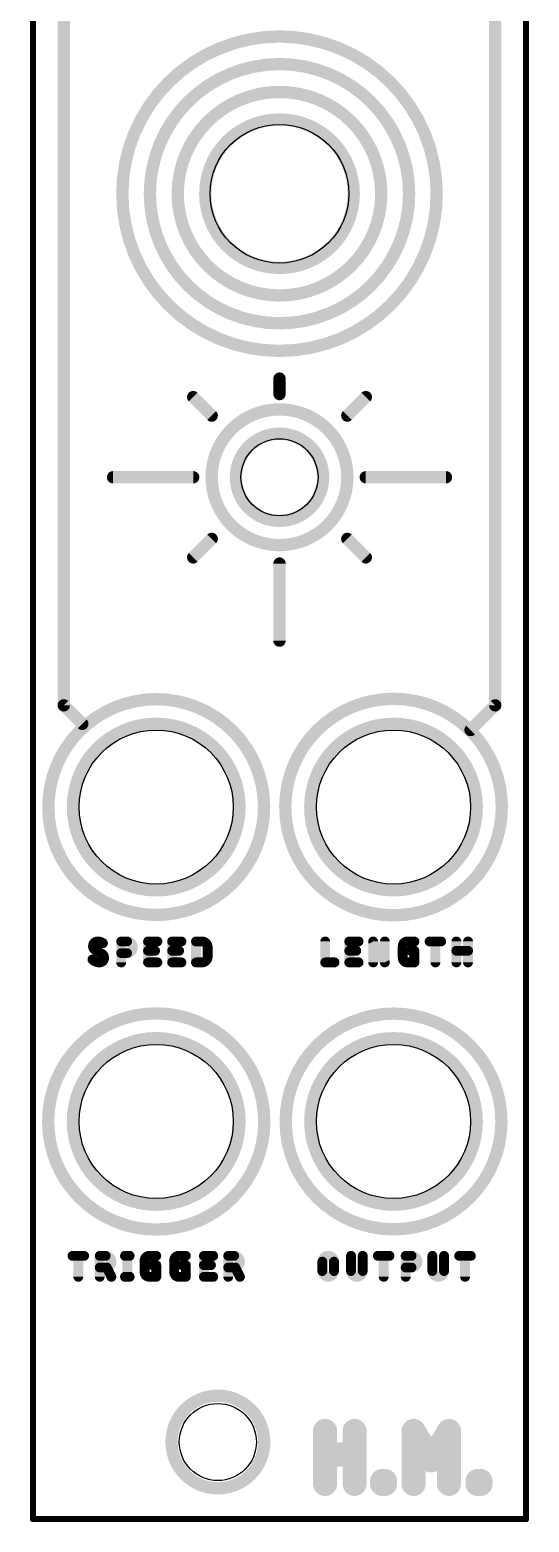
# Model space of a CAD drawing. Extents: x -0.01 to 0.81, y -0.01 to 5.06.
# Drawn here: x -0.005 to 0.805, y -0.005 to 2.416 of the extents above; entities that cross this region are included whole.
import ezdxf

# ---------------------------------------------------------------- set-up
doc = ezdxf.new("R2010")
doc.units = 0
for name, color, linetype in [('1', 12, 'CONTINUOUS'), ('16', 132, 'CONTINUOUS'), ('20', 31, 'CONTINUOUS'), ('25', 253, 'CONTINUOUS')]:
    doc.layers.add(name, color=color, linetype=linetype)

msp = doc.modelspace()

# ---------------------------------------------------------------- linework, layer by layer
at = {"layer": '1', "const_width": 0.01}
for points in [[(0, 0), (0, 5.05)], [(0.8, 5.05), (0.8, 0)], [(0.8, 0), (0, 0)]]:
    msp.add_lwpolyline(points, dxfattribs=at)
at = {"layer": '1', "const_width": 0.005}
for points in [[(0, 0.0025, 1), (0, -0.0025)], [(-0.0025, 0, 1), (0.0025, 0)], [(0.7975, 0, 1), (0.8025, 0)], [(0.8, -0.0025, 1), (0.8, 0.0025)]]:
    msp.add_lwpolyline(points, format="xyb", dxfattribs=at)
at = {"layer": '16', "const_width": 0.01}
for points in [[(0, 0), (0, 5.05)], [(0.8, 5.05), (0.8, 0)], [(0.8, 0), (0, 0)]]:
    msp.add_lwpolyline(points, dxfattribs=at)
at = {"layer": '16', "const_width": 0.005}
for points in [[(0, 0.0025, 1), (0, -0.0025)], [(-0.0025, 0, 1), (0.0025, 0)], [(0.7975, 0, 1), (0.8025, 0)], [(0.8, -0.0025, 1), (0.8, 0.0025)]]:
    msp.add_lwpolyline(points, format="xyb", dxfattribs=at)
at = {"layer": '20', "const_width": 0.006}
for points in [[(0, 0), (0, 5.05)], [(0.8, 5.05), (0.8, 0)], [(0.8, 0), (0, 0)]]:
    msp.add_lwpolyline(points, dxfattribs=at)
at = {"layer": '20', "const_width": 0.003}
for points in [[(0, 0.0015, 1), (0, -0.0015)], [(-0.0015, 0, 1), (0.0015, 0)], [(0.7985, 0, 1), (0.8015, 0)], [(0.8, -0.0015, 1), (0.8, 0.0015)]]:
    msp.add_lwpolyline(points, format="xyb", dxfattribs=at)
at = {"layer": '20'}
for centre, radius in [((0.4, 2.15), 0.1125), ((0.4, 1.69), 0.0625), ((0.2, 1.155), 0.125), ((0.585, 1.155), 0.125), ((0.2, 0.645), 0.125), ((0.585, 0.645), 0.125), ((0.3, 0.125), 0.0625)]:
    msp.add_circle(centre, radius, dxfattribs=at)
at = {"layer": '25'}
for points, const_width in [([(0.05, 3.83), (0.05, 1.32)], 0.02), ([(0.75, 2.85), (0.75, 1.32)], 0.02), ([(0.4, 1.825), (0.4, 1.85)], 0.02), ([(0.29, 1.79), (0.26, 1.82)], 0.02), ([(0.51, 1.79), (0.54, 1.82)], 0.02), ([(0.26, 1.69), (0.13, 1.69)], 0.02), ([(0.54, 1.69), (0.67, 1.69)], 0.02), ([(0.29, 1.59), (0.26, 1.56)], 0.02), ([(0.51, 1.59), (0.54, 1.56)], 0.02), ([(0.4, 1.55), (0.4, 1.425)], 0.02), ([(0.05, 1.32), (0.08, 1.29)], 0.02), ([(0.75, 1.32), (0.71, 1.28)], 0.02), ([(0.143222, 0.903), (0.143222, 0.937)], 0.016), ([(0.143222, 0.937), (0.152667, 0.937)], 0.016), ([(0.186778, 0.903), (0.186778, 0.937)], 0.016), ([(0.186778, 0.937), (0.201889, 0.937)], 0.016), ([(0.225778, 0.903), (0.225778, 0.937)], 0.016), ([(0.225778, 0.937), (0.240889, 0.937)], 0.016), ([(0.264555, 0.903), (0.264555, 0.937)], 0.016), ([(0.264555, 0.937), (0.274, 0.937)], 0.016), ([(0.474167, 0.937), (0.474167, 0.903)], 0.016), ([(0.513167, 0.903), (0.513167, 0.937)], 0.016), ([(0.513167, 0.937), (0.528278, 0.937)], 0.016), ([(0.551945, 0.903), (0.551945, 0.937)], 0.016), ([(0.551945, 0.937), (0.570833, 0.903)], 0.016), ([(0.570833, 0.903), (0.570833, 0.937)], 0.016), ([(0.6075, 0.937), (0.618833, 0.937)], 0.016), ([(0.643445, 0.937), (0.662333, 0.937)], 0.016), ([(0.652889, 0.903), (0.652889, 0.937)], 0.016), ([(0.686945, 0.903), (0.686945, 0.937)], 0.016), ([(0.705833, 0.937), (0.705833, 0.903)], 0.016), ([(0.111667, 0.917167), (0.101278, 0.922833)], 0.016), ([(0.152667, 0.918111), (0.143222, 0.918111)], 0.016), ([(0.186778, 0.921889), (0.198111, 0.921889)], 0.016), ([(0.225778, 0.921889), (0.237111, 0.921889)], 0.016), ([(0.283444, 0.927555), (0.283444, 0.912444)], 0.016), ([(0.513167, 0.921889), (0.5245, 0.921889)], 0.016), ([(0.599945, 0.910555), (0.599945, 0.929444)], 0.016), ([(0.613167, 0.921889), (0.618833, 0.921889)], 0.016), ([(0.618833, 0.921889), (0.618833, 0.903)], 0.016), ([(0.686945, 0.921889), (0.705833, 0.921889)], 0.016), ([(0.201889, 0.903), (0.186778, 0.903)], 0.016), ([(0.240889, 0.903), (0.225778, 0.903)], 0.016), ([(0.274, 0.903), (0.264555, 0.903)], 0.016), ([(0.474167, 0.903), (0.489278, 0.903)], 0.016), ([(0.528278, 0.903), (0.513167, 0.903)], 0.016), ([(0.618833, 0.903), (0.6075, 0.903)], 0.016), ([(0.064194, 0.427), (0.083082, 0.427)], 0.016), ([(0.073638, 0.393), (0.073638, 0.427)], 0.016), ([(0.108418, 0.393), (0.108418, 0.427)], 0.016), ([(0.108418, 0.427), (0.117862, 0.427)], 0.016), ([(0.117862, 0.408111), (0.108418, 0.408111)], 0.016), ([(0.127307, 0.393), (0.119751, 0.408111)], 0.016), ([(0.14936, 0.427), (0.156915, 0.427)], 0.016), ([(0.153138, 0.427), (0.153138, 0.393)], 0.016), ([(0.181193, 0.400555), (0.181193, 0.419444)], 0.016), ([(0.188749, 0.427), (0.200082, 0.427)], 0.016), ([(0.194415, 0.411889), (0.200082, 0.411889)], 0.016), ([(0.200082, 0.411889), (0.200082, 0.393)], 0.016), ([(0.229193, 0.400555), (0.229193, 0.419444)], 0.016), ([(0.236749, 0.427), (0.248082, 0.427)], 0.016), ([(0.242415, 0.411889), (0.248082, 0.411889)], 0.016), ([(0.248082, 0.411889), (0.248082, 0.393)], 0.016), ([(0.277415, 0.393), (0.277415, 0.427)], 0.016), ([(0.277415, 0.427), (0.292526, 0.427)], 0.016), ([(0.277415, 0.411889), (0.288749, 0.411889)], 0.016), ([(0.316918, 0.393), (0.316918, 0.427)], 0.016), ([(0.316918, 0.427), (0.326362, 0.427)], 0.016), ([(0.326362, 0.408111), (0.316918, 0.408111)], 0.016), ([(0.335806, 0.393), (0.328251, 0.408111)], 0.016), ([(0.469556, 0.402444), (0.469556, 0.417555)], 0.016), ([(0.488445, 0.417555), (0.488445, 0.402444)], 0.016), ([(0.516056, 0.427), (0.516056, 0.402444)], 0.016), ([(0.534945, 0.402444), (0.534945, 0.427)], 0.016), ([(0.559556, 0.427), (0.578445, 0.427)], 0.016), ([(0.569, 0.393), (0.569, 0.427)], 0.016), ([(0.604722, 0.393), (0.604722, 0.427)], 0.016), ([(0.604722, 0.427), (0.614167, 0.427)], 0.016), ([(0.614167, 0.408111), (0.604722, 0.408111)], 0.016), ([(0.648056, 0.427), (0.648056, 0.402444)], 0.016), ([(0.666944, 0.402444), (0.666944, 0.427)], 0.016), ([(0.691556, 0.427), (0.710444, 0.427)], 0.016), ([(0.701, 0.393), (0.701, 0.427)], 0.016), ([(0.14936, 0.393), (0.156915, 0.393)], 0.016), ([(0.200082, 0.393), (0.188749, 0.393)], 0.016), ([(0.248082, 0.393), (0.236749, 0.393)], 0.016), ([(0.292526, 0.393), (0.277415, 0.393)], 0.016), ([(0.473932, 0.057), (0.473932, 0.143)], 0.039), ([(0.521709, 0.143), (0.521709, 0.057)], 0.039), ([(0.617576, 0.057), (0.617576, 0.143)], 0.039), ([(0.617576, 0.143), (0.646242, 0.095222)], 0.039), ([(0.646242, 0.095222), (0.674909, 0.143)], 0.039), ([(0.674909, 0.143), (0.674909, 0.057)], 0.039), ([(0.473932, 0.104778), (0.521709, 0.104778)], 0.039), ([(0.566416, 0.057), (0.566416, 0.061778)], 0.039), ([(0.566416, 0.061778), (0.571194, 0.061778)], 0.039), ([(0.571194, 0.057), (0.566416, 0.057)], 0.039), ([(0.571194, 0.061778), (0.571194, 0.057)], 0.039), ([(0.721291, 0.057), (0.721291, 0.061778)], 0.039), ([(0.721291, 0.061778), (0.726068, 0.061778)], 0.039), ([(0.726068, 0.057), (0.721291, 0.057)], 0.039), ([(0.726068, 0.061778), (0.726068, 0.057)], 0.039)]:
    msp.add_lwpolyline(points, dxfattribs=dict(at, const_width=const_width))
for points, const_width in [([(0.4, 1.895, 1), (0.4, 2.405, 1), (0.4, 1.895)], 0.02), ([(0.4, 1.939762, 1), (0.4, 2.360238, 1), (0.4, 1.939762)], 0.02), ([(0.4, 1.984924, 1), (0.4, 2.315076, 1), (0.4, 1.984924)], 0.02), ([(0.4, 2.029584, 1), (0.4, 2.270416, 1), (0.4, 2.029584)], 0.02), ([(0.405, 1.85, 1), (0.395, 1.85)], 0.01), ([(0.263536, 1.823536, 1), (0.256464, 1.816464)], 0.01), ([(0.395, 1.825, 1), (0.405, 1.825)], 0.01), ([(0.543536, 1.816464, 1), (0.536464, 1.823536)], 0.01), ([(0.4, 1.579886, 1), (0.4, 1.800114, 1), (0.4, 1.579886)], 0.02), ([(0.286464, 1.786464, 1), (0.293536, 1.793536)], 0.01), ([(0.506464, 1.793536, 1), (0.513536, 1.786464)], 0.01), ([(0.4, 1.619289, 1), (0.4, 1.760711, 1), (0.4, 1.619289)], 0.02), ([(0.13, 1.695, 1), (0.13, 1.685)], 0.01), ([(0.26, 1.685, 1), (0.26, 1.695)], 0.01), ([(0.54, 1.695, 1), (0.54, 1.685)], 0.01), ([(0.67, 1.685, 1), (0.67, 1.695)], 0.01), ([(0.293536, 1.586464, 1), (0.286464, 1.593536)], 0.01), ([(0.513536, 1.593536, 1), (0.506464, 1.586464)], 0.01), ([(0.256464, 1.563536, 1), (0.263536, 1.556464)], 0.01), ([(0.405, 1.55, 1), (0.395, 1.55)], 0.01), ([(0.536464, 1.556464, 1), (0.543536, 1.563536)], 0.01), ([(0.395, 1.425, 1), (0.405, 1.425)], 0.01), ([(0.2, 0.98, 1), (0.2, 1.33, 1), (0.2, 0.98)], 0.02), ([(0.585, 0.979358, 1), (0.585, 1.330642, 1), (0.585, 0.979358)], 0.02), ([(0.053536, 1.323536, 1), (0.046464, 1.316464)], 0.01), ([(0.045, 1.32, 1), (0.055, 1.32)], 0.01), ([(0.745, 1.32, 1), (0.755, 1.32)], 0.01), ([(0.753536, 1.316464, 1), (0.746464, 1.323536)], 0.01), ([(0.2, 1.019907, 1), (0.2, 1.290093, 1), (0.2, 1.019907)], 0.02), ([(0.076464, 1.286464, 1), (0.083536, 1.293536)], 0.01), ([(0.585, 1.019907, 1), (0.585, 1.290093, 1), (0.585, 1.019907)], 0.02), ([(0.706464, 1.283536, 1), (0.713536, 1.276464)], 0.01), ([(0.105056, 0.937, 0.414214), (0.0975, 0.929444)], 0.016), ([(0.113556, 0.934167, 0.162282), (0.105056, 0.937)], 0.016), ([(0.105056, 0.941, 1), (0.105056, 0.933)], 0.008), ([(0.105056, 0.933, 1), (0.105056, 0.941)], 0.008), ([(0.147222, 0.937, 1), (0.139222, 0.937)], 0.008), ([(0.143222, 0.941, 1), (0.143222, 0.933)], 0.008), ([(0.152667, 0.918111, 1), (0.152667, 0.937)], 0.016), ([(0.152667, 0.941, 1), (0.152667, 0.933)], 0.008), ([(0.152667, 0.933, 1), (0.152667, 0.941)], 0.008), ([(0.190778, 0.937, 1), (0.182778, 0.937)], 0.008), ([(0.186778, 0.941, 1), (0.186778, 0.933)], 0.008), ([(0.201889, 0.933, 1), (0.201889, 0.941)], 0.008), ([(0.229778, 0.937, 1), (0.221778, 0.937)], 0.008), ([(0.225778, 0.941, 1), (0.225778, 0.933)], 0.008), ([(0.240889, 0.933, 1), (0.240889, 0.941)], 0.008), ([(0.268555, 0.937, 1), (0.260555, 0.937)], 0.008), ([(0.264555, 0.941, 1), (0.264555, 0.933)], 0.008), ([(0.283444, 0.927555, 0.414214), (0.274, 0.937)], 0.016), ([(0.274, 0.941, 1), (0.274, 0.933)], 0.008), ([(0.274, 0.933, 1), (0.274, 0.941)], 0.008), ([(0.478167, 0.937, 1), (0.470167, 0.937)], 0.008), ([(0.517167, 0.937, 1), (0.509167, 0.937)], 0.008), ([(0.513167, 0.941, 1), (0.513167, 0.933)], 0.008), ([(0.528278, 0.933, 1), (0.528278, 0.941)], 0.008), ([(0.555441, 0.938943, 1), (0.548448, 0.935057)], 0.008), ([(0.555945, 0.937, 1), (0.547945, 0.937)], 0.008), ([(0.574833, 0.937, 1), (0.566833, 0.937)], 0.008), ([(0.6075, 0.937, 0.414209), (0.599945, 0.929444)], 0.016), ([(0.6075, 0.941, 1), (0.6075, 0.933)], 0.008), ([(0.6075, 0.933, 1), (0.6075, 0.941)], 0.008), ([(0.618833, 0.933, 1), (0.618833, 0.941)], 0.008), ([(0.643445, 0.941, 1), (0.643445, 0.933)], 0.008), ([(0.656889, 0.937, 1), (0.648889, 0.937)], 0.008), ([(0.662333, 0.933, 1), (0.662333, 0.941)], 0.008), ([(0.690945, 0.937, 1), (0.682945, 0.937)], 0.008), ([(0.709833, 0.937, 1), (0.701833, 0.937)], 0.008), ([(0.0975, 0.929444, 0.265562), (0.101278, 0.922833)], 0.016), ([(0.1015, 0.929444, 1), (0.0935, 0.929444)], 0.008), ([(0.0935, 0.929444, 1), (0.1015, 0.929444)], 0.008), ([(0.103193, 0.926345, 1), (0.099363, 0.919322)], 0.008), ([(0.099247, 0.919387, 1), (0.103309, 0.926279)], 0.008), ([(0.115445, 0.910555, 0.265562), (0.111667, 0.917167)], 0.016), ([(0.113698, 0.920613, 1), (0.109636, 0.91372)], 0.008), ([(0.109752, 0.913655, 1), (0.113582, 0.920678)], 0.008), ([(0.111156, 0.930967, 1), (0.115956, 0.937367)], 0.008), ([(0.143222, 0.922111, 1), (0.143222, 0.914111)], 0.008), ([(0.152667, 0.922111, 1), (0.152667, 0.914111)], 0.008), ([(0.152667, 0.914111, 1), (0.152667, 0.922111)], 0.008), ([(0.186778, 0.925889, 1), (0.186778, 0.917889)], 0.008), ([(0.198111, 0.917889, 1), (0.198111, 0.925889)], 0.008), ([(0.225778, 0.925889, 1), (0.225778, 0.917889)], 0.008), ([(0.237111, 0.917889, 1), (0.237111, 0.925889)], 0.008), ([(0.274, 0.903, 0.414214), (0.283444, 0.912444)], 0.016), ([(0.287444, 0.927555, 1), (0.279444, 0.927555)], 0.008), ([(0.279444, 0.927555, 1), (0.287444, 0.927555)], 0.008), ([(0.287444, 0.912444, 1), (0.279444, 0.912444)], 0.008), ([(0.513167, 0.925889, 1), (0.513167, 0.917889)], 0.008), ([(0.5245, 0.917889, 1), (0.5245, 0.925889)], 0.008), ([(0.603945, 0.929444, 1), (0.595945, 0.929444)], 0.008), ([(0.595945, 0.929444, 1), (0.603945, 0.929444)], 0.008), ([(0.613167, 0.925889, 1), (0.613167, 0.917889)], 0.008), ([(0.622833, 0.921889, 1), (0.614833, 0.921889)], 0.008), ([(0.618833, 0.917889, 1), (0.618833, 0.925889)], 0.008), ([(0.686945, 0.925889, 1), (0.686945, 0.917889)], 0.008), ([(0.705833, 0.917889, 1), (0.705833, 0.925889)], 0.008), ([(0.096556, 0.907722, 0.200006), (0.107889, 0.903)], 0.016), ([(0.099396, 0.910539, 1), (0.093716, 0.904906)], 0.008), ([(0.107889, 0.903, 0.414209), (0.115445, 0.910555)], 0.016), ([(0.107889, 0.907, 1), (0.107889, 0.899)], 0.008), ([(0.107889, 0.899, 1), (0.107889, 0.907)], 0.008), ([(0.119445, 0.910555, 1), (0.111445, 0.910555)], 0.008), ([(0.111445, 0.910556, 1), (0.119445, 0.910555)], 0.008), ([(0.139222, 0.903, 1), (0.147222, 0.903)], 0.008), ([(0.186778, 0.907, 1), (0.186778, 0.899)], 0.008), ([(0.182778, 0.903, 1), (0.190778, 0.903)], 0.008), ([(0.201889, 0.899, 1), (0.201889, 0.907)], 0.008), ([(0.225778, 0.907, 1), (0.225778, 0.899)], 0.008), ([(0.221778, 0.903, 1), (0.229778, 0.903)], 0.008), ([(0.240889, 0.899, 1), (0.240889, 0.907)], 0.008), ([(0.264555, 0.907, 1), (0.264555, 0.899)], 0.008), ([(0.260555, 0.903, 1), (0.268555, 0.903)], 0.008), ([(0.274, 0.907, 1), (0.274, 0.899)], 0.008), ([(0.274, 0.899, 1), (0.274, 0.907)], 0.008), ([(0.279444, 0.912444, 1), (0.287444, 0.912444)], 0.008), ([(0.474167, 0.907, 1), (0.474167, 0.899)], 0.008), ([(0.470167, 0.903, 1), (0.478167, 0.903)], 0.008), ([(0.489278, 0.899, 1), (0.489278, 0.907)], 0.008), ([(0.513167, 0.907, 1), (0.513167, 0.899)], 0.008), ([(0.509167, 0.903, 1), (0.517167, 0.903)], 0.008), ([(0.528278, 0.899, 1), (0.528278, 0.907)], 0.008), ([(0.547945, 0.903, 1), (0.555945, 0.903)], 0.008), ([(0.566833, 0.903, 1), (0.574833, 0.903)], 0.008), ([(0.567337, 0.901057, 1), (0.57433, 0.904943)], 0.008), ([(0.599945, 0.910555, 0.414214), (0.6075, 0.903)], 0.016), ([(0.603945, 0.910555, 1), (0.595945, 0.910555)], 0.008), ([(0.595945, 0.910555, 1), (0.603945, 0.910555)], 0.008), ([(0.6075, 0.907, 1), (0.6075, 0.899)], 0.008), ([(0.6075, 0.899, 1), (0.6075, 0.907)], 0.008), ([(0.614833, 0.903, 1), (0.622833, 0.903)], 0.008), ([(0.618833, 0.899, 1), (0.618833, 0.907)], 0.008), ([(0.648889, 0.903, 1), (0.656889, 0.903)], 0.008), ([(0.682945, 0.903, 1), (0.690945, 0.903)], 0.008), ([(0.701833, 0.903, 1), (0.709833, 0.903)], 0.008), ([(0.2, 0.469715, 1), (0.2, 0.820285, 1), (0.2, 0.469715)], 0.02), ([(0.585, 0.47, 1), (0.585, 0.82, 1), (0.585, 0.47)], 0.02), ([(0.2, 0.509907, 1), (0.2, 0.780093, 1), (0.2, 0.509907)], 0.02), ([(0.585, 0.51, 1), (0.585, 0.78, 1), (0.585, 0.51)], 0.02), ([(0.064194, 0.431, 1), (0.064194, 0.423)], 0.008), ([(0.077638, 0.427, 1), (0.069638, 0.427)], 0.008), ([(0.083082, 0.423, 1), (0.083082, 0.431)], 0.008), ([(0.112418, 0.427, 1), (0.104418, 0.427)], 0.008), ([(0.108418, 0.431, 1), (0.108418, 0.423)], 0.008), ([(0.108418, 0.412111, 1), (0.108418, 0.404111)], 0.008), ([(0.117862, 0.408111, 1), (0.117862, 0.427)], 0.016), ([(0.117862, 0.431, 1), (0.117862, 0.423)], 0.008), ([(0.117862, 0.412111, 1), (0.117862, 0.404111)], 0.008), ([(0.123329, 0.4099, 1), (0.116174, 0.406322)], 0.008), ([(0.117862, 0.423, 1), (0.117862, 0.431)], 0.008), ([(0.117862, 0.404111, 1), (0.117862, 0.412111)], 0.008), ([(0.14936, 0.431, 1), (0.14936, 0.423)], 0.008), ([(0.157138, 0.427, 1), (0.149138, 0.427)], 0.008), ([(0.156915, 0.423, 1), (0.156915, 0.431)], 0.008), ([(0.188749, 0.427, 0.414209), (0.181193, 0.419444)], 0.016), ([(0.185193, 0.419444, 1), (0.177193, 0.419444)], 0.008), ([(0.177193, 0.419444, 1), (0.185193, 0.419444)], 0.008), ([(0.188749, 0.431, 1), (0.188749, 0.423)], 0.008), ([(0.188749, 0.423, 1), (0.188749, 0.431)], 0.008), ([(0.194415, 0.415889, 1), (0.194415, 0.407889)], 0.008), ([(0.204082, 0.411889, 1), (0.196082, 0.411889)], 0.008), ([(0.200082, 0.423, 1), (0.200082, 0.431)], 0.008), ([(0.200082, 0.407889, 1), (0.200082, 0.415889)], 0.008), ([(0.236749, 0.427, 0.414209), (0.229193, 0.419444)], 0.016), ([(0.233193, 0.419444, 1), (0.225193, 0.419444)], 0.008), ([(0.225193, 0.419444, 1), (0.233193, 0.419444)], 0.008), ([(0.236749, 0.431, 1), (0.236749, 0.423)], 0.008), ([(0.236749, 0.423, 1), (0.236749, 0.431)], 0.008), ([(0.242415, 0.415889, 1), (0.242415, 0.407889)], 0.008), ([(0.252082, 0.411889, 1), (0.244082, 0.411889)], 0.008), ([(0.248082, 0.423, 1), (0.248082, 0.431)], 0.008), ([(0.248082, 0.407889, 1), (0.248082, 0.415889)], 0.008), ([(0.281415, 0.427, 1), (0.273415, 0.427)], 0.008), ([(0.277415, 0.431, 1), (0.277415, 0.423)], 0.008), ([(0.277415, 0.415889, 1), (0.277415, 0.407889)], 0.008), ([(0.288749, 0.407889, 1), (0.288749, 0.415889)], 0.008), ([(0.292526, 0.423, 1), (0.292526, 0.431)], 0.008), ([(0.320918, 0.427, 1), (0.312918, 0.427)], 0.008), ([(0.316918, 0.431, 1), (0.316918, 0.423)], 0.008), ([(0.316918, 0.412111, 1), (0.316918, 0.404111)], 0.008), ([(0.326362, 0.408111, 1), (0.326362, 0.427)], 0.016), ([(0.326362, 0.431, 1), (0.326362, 0.423)], 0.008), ([(0.326362, 0.412111, 1), (0.326362, 0.404111)], 0.008), ([(0.331829, 0.4099, 1), (0.324673, 0.406322)], 0.008), ([(0.326362, 0.423, 1), (0.326362, 0.431)], 0.008), ([(0.326362, 0.404111, 1), (0.326362, 0.412111)], 0.008), ([(0.488445, 0.417555, 1), (0.469556, 0.417555)], 0.016), ([(0.473556, 0.417555, 1), (0.465556, 0.417555)], 0.008), ([(0.465556, 0.417555, 1), (0.473556, 0.417555)], 0.008), ([(0.492445, 0.417555, 1), (0.484445, 0.417555)], 0.008), ([(0.484445, 0.417555, 1), (0.492445, 0.417555)], 0.008), ([(0.520056, 0.427, 1), (0.512056, 0.427)], 0.008), ([(0.538945, 0.427, 1), (0.530945, 0.427)], 0.008), ([(0.559556, 0.431, 1), (0.559556, 0.423)], 0.008), ([(0.573, 0.427, 1), (0.565, 0.427)], 0.008), ([(0.578445, 0.423, 1), (0.578445, 0.431)], 0.008), ([(0.608722, 0.427, 1), (0.600722, 0.427)], 0.008), ([(0.604722, 0.431, 1), (0.604722, 0.423)], 0.008), ([(0.604722, 0.412111, 1), (0.604722, 0.404111)], 0.008), ([(0.614167, 0.408111, 1), (0.614167, 0.427)], 0.016), ([(0.614167, 0.431, 1), (0.614167, 0.423)], 0.008), ([(0.614167, 0.412111, 1), (0.614167, 0.404111)], 0.008), ([(0.614167, 0.423, 1), (0.614167, 0.431)], 0.008), ([(0.614167, 0.404111, 1), (0.614167, 0.412111)], 0.008), ([(0.652056, 0.427, 1), (0.644056, 0.427)], 0.008), ([(0.670944, 0.427, 1), (0.662944, 0.427)], 0.008), ([(0.691556, 0.431, 1), (0.691556, 0.423)], 0.008), ([(0.705, 0.427, 1), (0.697, 0.427)], 0.008), ([(0.710444, 0.423, 1), (0.710444, 0.431)], 0.008), ([(0.069638, 0.393, 1), (0.077638, 0.393)], 0.008), ([(0.104418, 0.393, 1), (0.112418, 0.393)], 0.008), ([(0.123729, 0.391211, 1), (0.130885, 0.394789)], 0.008), ([(0.14936, 0.397, 1), (0.14936, 0.389)], 0.008), ([(0.149138, 0.393, 1), (0.157138, 0.393)], 0.008), ([(0.156915, 0.389, 1), (0.156915, 0.397)], 0.008), ([(0.181193, 0.400555, 0.414214), (0.188749, 0.393)], 0.016), ([(0.185193, 0.400555, 1), (0.177193, 0.400555)], 0.008), ([(0.177193, 0.400555, 1), (0.185193, 0.400555)], 0.008), ([(0.188749, 0.397, 1), (0.188749, 0.389)], 0.008), ([(0.188749, 0.389, 1), (0.188749, 0.397)], 0.008), ([(0.196082, 0.393, 1), (0.204082, 0.393)], 0.008), ([(0.200082, 0.389, 1), (0.200082, 0.397)], 0.008), ([(0.229193, 0.400555, 0.414214), (0.236749, 0.393)], 0.016), ([(0.233193, 0.400555, 1), (0.225193, 0.400555)], 0.008), ([(0.225193, 0.400555, 1), (0.233193, 0.400555)], 0.008), ([(0.236749, 0.397, 1), (0.236749, 0.389)], 0.008), ([(0.236749, 0.389, 1), (0.236749, 0.397)], 0.008), ([(0.244082, 0.393, 1), (0.252082, 0.393)], 0.008), ([(0.248082, 0.389, 1), (0.248082, 0.397)], 0.008), ([(0.277415, 0.397, 1), (0.277415, 0.389)], 0.008), ([(0.273415, 0.393, 1), (0.281415, 0.393)], 0.008), ([(0.292526, 0.389, 1), (0.292526, 0.397)], 0.008), ([(0.312918, 0.393, 1), (0.320918, 0.393)], 0.008), ([(0.332229, 0.391211, 1), (0.339384, 0.394789)], 0.008), ([(0.469556, 0.402444, 1), (0.488445, 0.402444)], 0.016), ([(0.473556, 0.402444, 1), (0.465556, 0.402444)], 0.008), ([(0.465556, 0.402444, 1), (0.473556, 0.402444)], 0.008), ([(0.492445, 0.402444, 1), (0.484445, 0.402444)], 0.008), ([(0.484445, 0.402444, 1), (0.492445, 0.402444)], 0.008), ([(0.516056, 0.402444, 1), (0.534945, 0.402444)], 0.016), ([(0.520056, 0.402444, 1), (0.512056, 0.402444)], 0.008), ([(0.512056, 0.402444, 1), (0.520056, 0.402444)], 0.008), ([(0.538945, 0.402444, 1), (0.530945, 0.402444)], 0.008), ([(0.530945, 0.402444, 1), (0.538945, 0.402444)], 0.008), ([(0.565, 0.393, 1), (0.573, 0.393)], 0.008), ([(0.600722, 0.393, 1), (0.608722, 0.393)], 0.008), ([(0.648056, 0.402444, 1), (0.666944, 0.402444)], 0.016), ([(0.652056, 0.402444, 1), (0.644056, 0.402444)], 0.008), ([(0.644056, 0.402444, 1), (0.652056, 0.402444)], 0.008), ([(0.670944, 0.402444, 1), (0.662944, 0.402444)], 0.008), ([(0.662944, 0.402444, 1), (0.670944, 0.402444)], 0.008), ([(0.697, 0.393, 1), (0.705, 0.393)], 0.008), ([(0.3, 0.049834, 1), (0.3, 0.200166, 1), (0.3, 0.049834)], 0.02), ([(0.483682, 0.143, 1), (0.464182, 0.143)], 0.0195), ([(0.531459, 0.143, 1), (0.511959, 0.143)], 0.0195), ([(0.627326, 0.143, 1), (0.607826, 0.143)], 0.0195), ([(0.625936, 0.148016, 1), (0.609215, 0.137984)], 0.0195), ([(0.684659, 0.143, 1), (0.665159, 0.143)], 0.0195), ([(0.683269, 0.137984, 1), (0.666548, 0.148016)], 0.0195), ([(0.473932, 0.114528, 1), (0.473932, 0.095028)], 0.0195), ([(0.521709, 0.095028, 1), (0.521709, 0.114528)], 0.0195), ([(0.637882, 0.100239, 1), (0.654603, 0.090206)], 0.0195), ([(0.637882, 0.090206, 1), (0.654603, 0.100239)], 0.0195), ([(0.576166, 0.061778, 1), (0.556666, 0.061778)], 0.0195), ([(0.566416, 0.071528, 1), (0.566416, 0.052028)], 0.0195), ([(0.566416, 0.06675, 1), (0.566416, 0.04725)], 0.0195), ([(0.580944, 0.061778, 1), (0.561444, 0.061778)], 0.0195), ([(0.571194, 0.052028, 1), (0.571194, 0.071528)], 0.0195), ([(0.571194, 0.04725, 1), (0.571194, 0.06675)], 0.0195), ([(0.731041, 0.061778, 1), (0.711541, 0.061778)], 0.0195), ([(0.721291, 0.071528, 1), (0.721291, 0.052028)], 0.0195), ([(0.721291, 0.06675, 1), (0.721291, 0.04725)], 0.0195), ([(0.735818, 0.061778, 1), (0.716318, 0.061778)], 0.0195), ([(0.726068, 0.052028, 1), (0.726068, 0.071528)], 0.0195), ([(0.726068, 0.04725, 1), (0.726068, 0.06675)], 0.0195), ([(0.464182, 0.057, 1), (0.483682, 0.057)], 0.0195), ([(0.511959, 0.057, 1), (0.531459, 0.057)], 0.0195), ([(0.556666, 0.057, 1), (0.576166, 0.057)], 0.0195), ([(0.561444, 0.057, 1), (0.580944, 0.057)], 0.0195), ([(0.607826, 0.057, 1), (0.627326, 0.057)], 0.0195), ([(0.665159, 0.057, 1), (0.684659, 0.057)], 0.0195), ([(0.711541, 0.057, 1), (0.731041, 0.057)], 0.0195), ([(0.716318, 0.057, 1), (0.735818, 0.057)], 0.0195)]:
    msp.add_lwpolyline(points, format="xyb", dxfattribs=dict(at, const_width=const_width))

doc.saveas('drawing.dxf')
